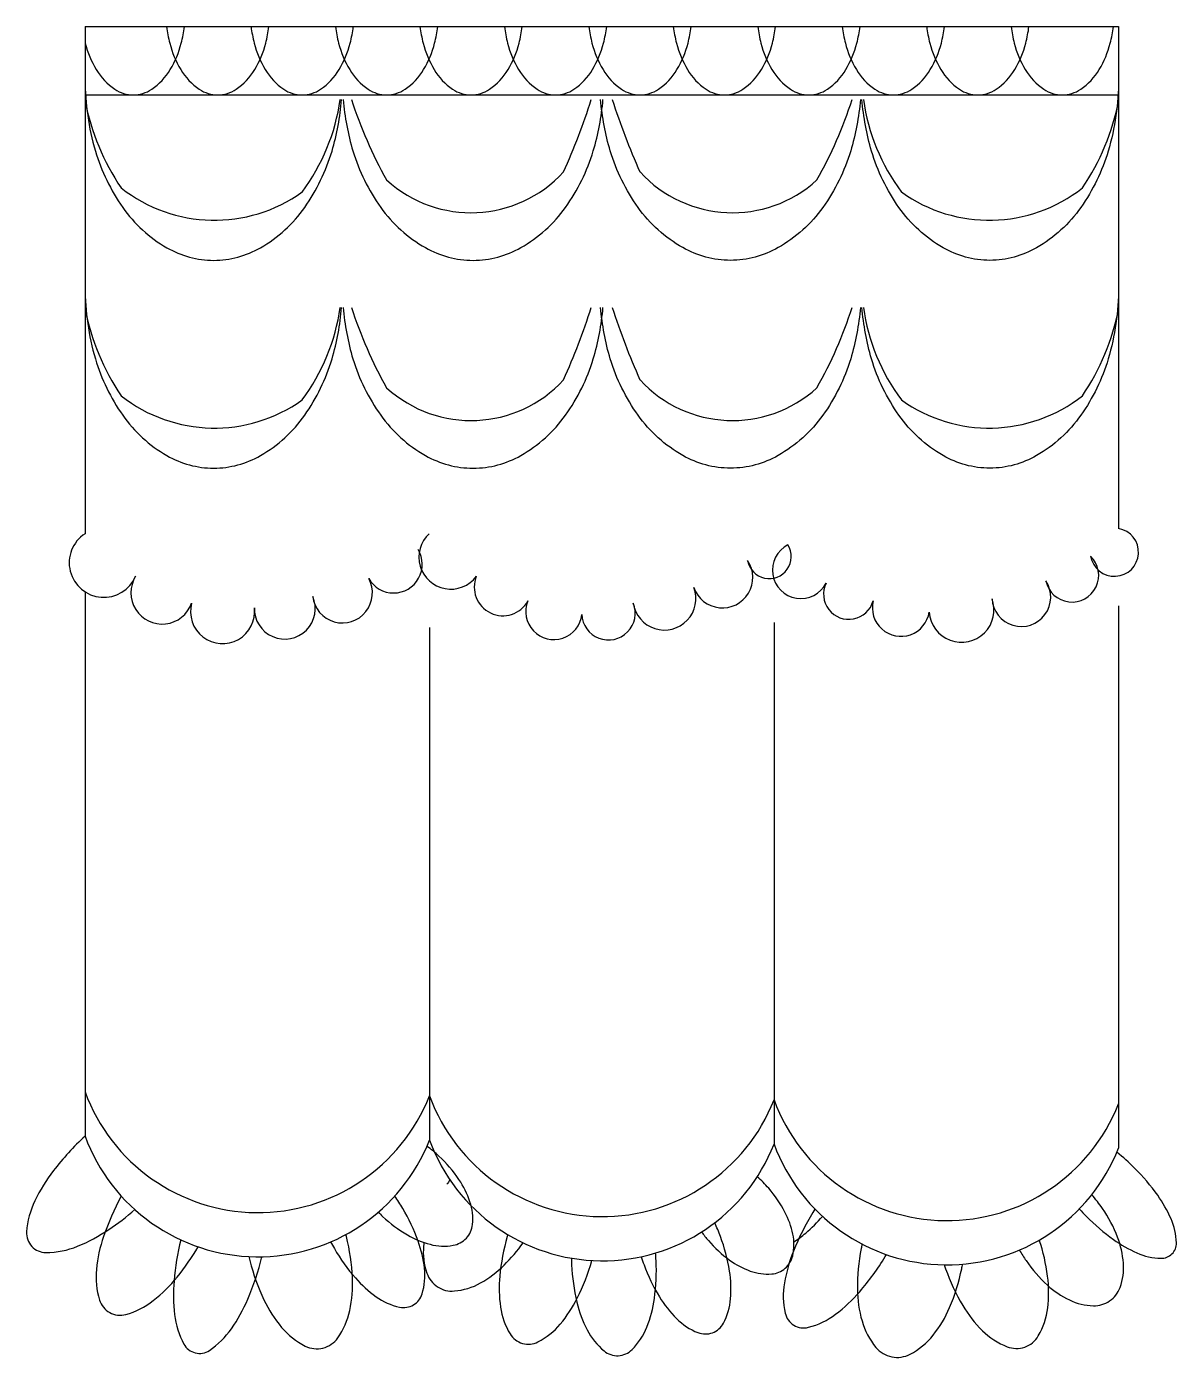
# Model space of a CAD drawing. Header units: metres. Extents: x 150 to 772, y 1717 to 2436.
import ezdxf

# ---------------------------------------------------------------- set-up
doc = ezdxf.new("R2010")
doc.units = ezdxf.units.M
for name, color, linetype in [('3', 3, 'Continuous'), ('4', 4, 'Continuous'), ('7', 7, 'Continuous')]:
    doc.layers.add(name, color=color, linetype=linetype)

msp = doc.modelspace()

# ---------------------------------------------------------------- linework, layer by layer
msp.add_lwpolyline([(546.9, 2144.04), (546.9, 2144.04, 0.04)], format="xyb")
at = {"layer": '3'}
for p, q in [((368.32, 2111.39), (368.32, 1834.18)), ((554.67, 2114.12), (554.67, 1832.01))]:
    msp.add_line(p, q, dxfattribs=at)
for points in [[(181.96, 2407.78, 0.07), (187.55, 2369.04, 0.08), (202.35, 2338.6, 0.11), (226.26, 2316.78, 0.13), (251.57, 2309.95, 0.13), (276.88, 2316.78, 0.11), (300.8, 2338.6, 0.08), (315.59, 2369.04, 0.05), (320.75, 2396.91, 0.07)], [(741.03, 2407.78, -0.07), (735.44, 2369.04, -0.08), (720.64, 2338.6, -0.11), (696.73, 2316.78, -0.13), (671.42, 2309.95, -0.13), (646.11, 2316.78, -0.11), (622.2, 2338.6, -0.08), (607.4, 2369.04, -0.05), (602.24, 2396.91, -0.07)], [(321.62, 2396.91, 0.05), (326.85, 2369.09, 0.08), (341.89, 2338.6, 0.11), (366.11, 2316.81, 0.13), (391.88, 2309.95, 0.13), (417.66, 2316.81, 0.11), (441.88, 2338.6, 0.08), (456.92, 2369.09, 0.05), (462.15, 2396.91, 0.07)], [(601.37, 2396.91, -0.05), (596.14, 2369.09, -0.08), (581.1, 2338.6, -0.11), (556.89, 2316.81, -0.13), (531.11, 2309.95, -0.13), (505.33, 2316.81, -0.11), (481.12, 2338.6, -0.08), (466.07, 2369.09, -0.05), (460.85, 2396.91, -0.07)], [(181.96, 2295.36, 0.07), (187.55, 2256.63, 0.08), (202.35, 2226.19, 0.11), (226.26, 2204.37, 0.13), (251.57, 2197.53, 0.13), (276.88, 2204.37, 0.11), (300.8, 2226.19, 0.08), (315.59, 2256.63, 0.05), (320.75, 2284.49, 0.07)], [(741.03, 2295.36, -0.07), (735.44, 2256.63, -0.08), (720.64, 2226.19, -0.11), (696.73, 2204.37, -0.13), (671.42, 2197.53, -0.13), (646.11, 2204.37, -0.11), (622.2, 2226.19, -0.08), (607.4, 2256.63, -0.05), (602.24, 2284.49, -0.07)], [(321.62, 2284.49, 0.05), (326.85, 2256.67, 0.08), (341.89, 2226.19, 0.11), (366.11, 2204.4, 0.13), (391.88, 2197.53, 0.13), (417.66, 2204.4, 0.11), (441.88, 2226.19, 0.08), (456.92, 2256.67, 0.05), (462.15, 2284.49, 0.07)], [(601.37, 2284.49, -0.05), (596.14, 2256.67, -0.08), (581.1, 2226.19, -0.11), (556.89, 2204.4, -0.13), (531.11, 2197.53, -0.13), (505.33, 2204.4, -0.11), (481.12, 2226.19, -0.08), (466.07, 2256.67, -0.05), (460.85, 2284.49, -0.07)]]:
    msp.add_lwpolyline(points, format="xyb", dxfattribs=at)
for centre, radius, start, end in [((211.71, 2412.19), 109.35, 323.34, 351.96), ((548.76, 2468.39), 233.86, 197.8, 209.44), ((107.31, 2507.97), 365.78, 335.76, 342.32), ((815.68, 2507.97), 365.78, 197.68, 204.24), ((374.23, 2468.39), 233.86, 330.56, 342.2), ((711.28, 2412.19), 109.35, 188.04, 216.66), ((306.94, 2420.48), 127.32, 190.98, 214.11), ((616.05, 2420.48), 127.32, 325.89, 349.02), ((390.8, 2403.51), 67.78, 227.63, 317.57), ((532.2, 2403.51), 67.78, 222.43, 312.37), ((251.93, 2413.21), 81.56, 231.84, 305.62), ((671.06, 2413.21), 81.56, 234.38, 308.16), ((306.94, 2308.07), 127.32, 190.98, 214.11), ((211.71, 2299.78), 109.35, 323.34, 351.96), ((548.76, 2355.97), 233.86, 197.8, 209.44), ((107.31, 2395.55), 365.78, 335.76, 342.32), ((815.68, 2395.55), 365.78, 197.68, 204.24), ((374.23, 2355.97), 233.86, 330.56, 342.2), ((711.28, 2299.78), 109.35, 188.04, 216.66), ((616.05, 2308.07), 127.32, 325.89, 349.02), ((390.8, 2291.09), 67.78, 227.63, 317.57), ((532.2, 2291.09), 67.78, 222.43, 312.37), ((251.93, 2300.8), 81.56, 231.84, 305.62), ((671.06, 2300.8), 81.56, 234.38, 308.16), ((275.55, 1894.67), 99.71, 200.18, 338.48), ((461.91, 1892.49), 99.71, 200.18, 338.48), ((648.27, 1890.32), 99.71, 200.18, 338.48)]:
    msp.add_arc(centre, radius, start, end, dxfattribs=at)
at = {"layer": '4'}
for p, q in [((181.96, 2436.35), (741.03, 2436.35)), ((181.96, 2436.35), (181.96, 2162.09)), ((741.03, 2436.35), (741.03, 2164.93)), ((181.96, 2130.68), (181.96, 1836.35)), ((741.03, 2123.12), (741.03, 1829.83))]:
    msp.add_line(p, q, dxfattribs=at)
for centre, radius, start, end in [((192.1, 2146.39), 18.7, 122.84, 336.95), ((738.79, 2152.09), 13.03, 189.34, 80.1), ((275.55, 1870.75), 99.71, 200.18, 338.48), ((461.91, 1868.58), 99.71, 200.18, 338.48), ((648.27, 1866.41), 99.71, 200.18, 338.48)]:
    msp.add_arc(centre, radius, start, end, dxfattribs=at)
at = {"layer": '7'}
msp.add_line((181.96, 2399.4), (741.03, 2399.4), dxfattribs=at)
for points in [[(208.06, 2399.4, 0.15), (218.04, 2402.49, 0.11), (228.06, 2413.09, 0.07), (234.03, 2427.42, 0.03), (235.72, 2436.35, 0.02)], [(226.09, 2436.35, 0.03), (227.78, 2427.42, 0.07), (233.75, 2413.09, 0.11), (243.77, 2402.49, 0.15), (253.75, 2399.4, 0.15)], [(253.75, 2399.4, 0.15), (263.72, 2402.49, 0.11), (273.74, 2413.09, 0.07), (279.72, 2427.42, 0.03), (281.4, 2436.35, 0.02)], [(271.77, 2436.35, 0.03), (273.46, 2427.42, 0.07), (279.43, 2413.09, 0.11), (289.46, 2402.49, 0.15), (299.43, 2399.4, 0.15)], [(299.43, 2399.4, 0.15), (309.4, 2402.49, 0.11), (319.43, 2413.09, 0.07), (325.4, 2427.42, 0.03), (327.09, 2436.35, 0.02)], [(317.46, 2436.35, 0.03), (319.14, 2427.42, 0.07), (325.12, 2413.09, 0.11), (335.14, 2402.49, 0.15), (345.11, 2399.4, 0.15)], [(345.11, 2399.4, 0.15), (355.09, 2402.49, 0.11), (365.11, 2413.09, 0.07), (371.08, 2427.42, 0.03), (372.77, 2436.35, 0.02)], [(363.14, 2436.35, 0.03), (364.83, 2427.42, 0.07), (370.8, 2413.09, 0.11), (380.82, 2402.49, 0.15), (390.8, 2399.4, 0.15)], [(390.8, 2399.4, 0.15), (400.77, 2402.49, 0.11), (410.79, 2413.09, 0.07), (416.77, 2427.42, 0.03), (418.45, 2436.35, 0.02)], [(408.82, 2436.35, 0.03), (410.51, 2427.42, 0.07), (416.48, 2413.09, 0.11), (426.51, 2402.49, 0.15), (436.48, 2399.4, 0.15)], [(436.48, 2399.4, 0.15), (446.45, 2402.49, 0.11), (456.48, 2413.09, 0.07), (462.45, 2427.42, 0.03), (464.14, 2436.35, 0.02)], [(454.51, 2436.35, 0.03), (456.19, 2427.42, 0.07), (462.17, 2413.09, 0.11), (472.19, 2402.49, 0.15), (482.16, 2399.4, 0.15)], [(482.16, 2399.4, 0.15), (492.14, 2402.49, 0.11), (502.16, 2413.09, 0.07), (508.13, 2427.42, 0.03), (509.82, 2436.35, 0.02)], [(500.19, 2436.35, 0.03), (501.87, 2427.42, 0.07), (507.85, 2413.09, 0.11), (517.87, 2402.49, 0.15), (527.85, 2399.4, 0.15)], [(527.85, 2399.4, 0.15), (537.82, 2402.49, 0.11), (547.84, 2413.09, 0.07), (553.82, 2427.42, 0.03), (555.5, 2436.35, 0.02)], [(545.87, 2436.35, 0.03), (547.56, 2427.42, 0.07), (553.53, 2413.09, 0.11), (563.55, 2402.49, 0.15), (573.53, 2399.4, 0.15)], [(573.53, 2399.4, 0.15), (583.5, 2402.49, 0.11), (593.53, 2413.09, 0.07), (599.5, 2427.42, 0.03), (601.18, 2436.35, 0.02)], [(591.56, 2436.35, 0.03), (593.24, 2427.42, 0.07), (599.21, 2413.09, 0.11), (609.24, 2402.49, 0.15), (619.21, 2399.4, 0.15)], [(619.21, 2399.4, 0.15), (629.18, 2402.49, 0.11), (639.21, 2413.09, 0.07), (645.18, 2427.42, 0.03), (646.87, 2436.35, 0.02)], [(637.24, 2436.35, 0.03), (638.92, 2427.42, 0.07), (644.9, 2413.09, 0.11), (654.92, 2402.49, 0.15), (664.89, 2399.4, 0.15)], [(664.89, 2399.4, 0.15), (674.87, 2402.49, 0.11), (684.89, 2413.09, 0.07), (690.86, 2427.42, 0.03), (692.55, 2436.35, 0.02)], [(682.92, 2436.35, 0.03), (684.61, 2427.42, 0.07), (690.58, 2413.09, 0.11), (700.6, 2402.49, 0.15), (710.58, 2399.4, 0.15)], [(710.58, 2399.4, 0.15), (720.55, 2402.49, 0.11), (730.57, 2413.09, 0.07), (736.55, 2427.42, 0.03), (738.23, 2436.35, 0.02)], [(181.96, 2427.97), (182.09, 2427.42, 0.07), (188.07, 2413.09, 0.11), (198.09, 2402.49, 0.15), (208.06, 2399.4, 0.15)], [(181.96, 1836.35, 0.04), (164.92, 1817.63, 0.05), (154.85, 1801.35, 0.1), (150.39, 1784.47, 0.21), (153.18, 1776.66, 0.21), (160.8, 1773.38, 0.1), (177.93, 1776.75, 0.05), (194.81, 1785.77, 0.03), (208.96, 1796.54, 0.04)], [(342.94, 1792.88, 0.06), (356.31, 1782.9, 0.07), (368.66, 1777.79, 0.11), (381.09, 1777.25, 0.16), (388.24, 1781.09, 0.16), (391.59, 1788.49, 0.11), (390.2, 1800.85, 0.07), (384.25, 1812.83, 0.06), (373.39, 1825.49, 0.03), (366.94, 1830.87, 0.07)], [(723.63, 1792.88, 0.04), (738.29, 1780.4, 0.05), (750.96, 1773.17, 0.1), (763.95, 1770.27, 0.21), (769.93, 1772.65, 0.21), (772.31, 1778.62, 0.1), (769.42, 1791.62, 0.05), (762.2, 1804.29, 0.04), (749.73, 1818.96, 0.03), (740.12, 1827.6, 0.05)], [(519.14, 1779.83, 0.06), (530.64, 1769.27, 0.07), (541.77, 1763.36, 0.11), (553.42, 1761.78, 0.16), (560.7, 1764.82, 0.16), (564.75, 1771.59, 0.11), (564.84, 1783.35, 0.07), (560.59, 1795.21, 0.06), (551.77, 1808.09, 0.03), (545.6, 1814.36, 0.07)], [(379.35, 1812.66, 0.01), (377.74, 1810.27, 0.05)], [(201.54, 1803.75, 0.04), (191.97, 1782.03, 0.06), (188.13, 1764.25, 0.1), (189.79, 1747.68, 0.19), (195.32, 1740.89, 0.19), (204.01, 1739.86, 0.1), (218.89, 1747.34, 0.06), (231.84, 1760.12, 0.04), (243.13, 1776.46, 0.04)], [(201.6, 1803.86), (201.54, 1803.75, 0.04)], [(316.83, 1775.49, 0.05), (328.24, 1759.6, 0.06), (339.43, 1749.45, 0.1), (352.1, 1743.83, 0.19), (359.62, 1745.03, 0.19), (364.32, 1751.01, 0.1), (365.58, 1764.82, 0.06), (362.14, 1779.53, 0.05), (353.81, 1797.22, 0.02), (349.54, 1803.91, 0.06)], [(691, 1768.96, 0.06), (702.56, 1755.7, 0.07), (714.42, 1747.71, 0.11), (727.42, 1744.57, 0.16), (736.22, 1747.18, 0.16), (741.85, 1754.44, 0.11), (743.64, 1767.69, 0.07), (740.5, 1781.64, 0.06), (732.33, 1797.22, 0.03), (726.55, 1804.64, 0.07)], [(340.59, 1795.17, 0.01), (342.94, 1792.88, 0.06)], [(575.7, 1795.05, 0.04), (565.14, 1774.06, 0.05), (560.27, 1756.89, 0.1), (560.68, 1740.6, 0.2), (565.35, 1734.07, 0.2), (573.28, 1732.9, 0.1), (587.96, 1739.98, 0.05), (601.01, 1752.15, 0.04), (614.86, 1771.14), (615.52, 1772.22, 0.05)], [(565.38, 1779.15, 0.04), (571.78, 1783.87, 0.04), (580.88, 1792.91, 0.05)], [(576.82, 1796.85), (575.7, 1795.05, 0.04)], [(719.78, 1796.91, 0.01), (723.63, 1792.88, 0.04)], [(484.34, 1766.79, 0.05), (492.69, 1749.4, 0.06), (501.96, 1737.59, 0.1), (513.51, 1730.05, 0.18), (521.36, 1729.96, 0.18), (527.29, 1735.12, 0.1), (531.19, 1748.36, 0.06), (530.59, 1763.35, 0.05), (525.67, 1782.01, 0.02), (522.59, 1789.45, 0.06)], [(233.74, 1780.23, 0.04), (230.13, 1758.07, 0.05), (230.39, 1739.77, 0.09), (235.42, 1723.86, 0.21), (241.56, 1719.09, 0.21), (249.23, 1720.41, 0.09), (261.15, 1732.08, 0.05), (269.98, 1748.12, 0.04), (277.66, 1771.06, 0.04)], [(271.15, 1768.96, 0.05), (278.76, 1747.73, 0.06), (288.3, 1732.85, 0.1), (301.09, 1722.76, 0.18), (310.69, 1721.71, 0.18), (318.67, 1727.15, 0.1), (325.21, 1742.07, 0.06), (326.63, 1759.69, 0.05), (323.36, 1782.01), (323.08, 1783.1, 0.06)], [(314.81, 1779.09, 0.01), (316.83, 1775.49, 0.05)], [(365.34, 1778.78, 0.01), (365.13, 1776.91, 0.11), (366.88, 1762.23, 0.17), (372.65, 1754.81, 0.17), (381.78, 1752.55, 0.11), (395.9, 1756.92, 0.07), (408.62, 1766.5, 0.04), (418.93, 1778.6, 0.05)], [(410.37, 1782.01, 0.05), (406.33, 1760.63, 0.06), (406.71, 1743.84, 0.1), (411.89, 1729.33, 0.19), (418.58, 1724.21, 0.19), (426.96, 1725.03, 0.1), (439.02, 1734.62, 0.06), (448.2, 1748.68, 0.05), (456.06, 1768.96), (456.08, 1769.04, 0.06)], [(410.67, 1783.04), (410.37, 1782.01, 0.05)], [(515.47, 1784.47, 0.02), (519.14, 1779.83, 0.06)], [(602.32, 1777.91, 0.01), (601.81, 1775.49, 0.05)], [(647.49, 1764.62, 0.05), (656.75, 1744.67, 0.06), (667.37, 1731.06, 0.1), (680.75, 1722.41, 0.18), (690.26, 1722.25, 0.18), (697.62, 1728.27, 0.1), (702.75, 1743.36, 0.06), (702.63, 1760.62, 0.05), (698.17, 1780.08, 0.05)], [(270.62, 1771.16), (271.15, 1768.96, 0.05)], [(445.18, 1766.79, 0.05), (448.06, 1746.45, 0.06), (453.56, 1731.54, 0.1), (462.71, 1720.14, 0.19), (470.42, 1717.57, 0.19), (477.85, 1720.87, 0.1), (485.87, 1733.07, 0.06), (489.93, 1748.45, 0.05), (490.86, 1768.96, 0.01), (490.59, 1773.08, 0.06)], [(482.86, 1771.09, 0.01), (484.34, 1766.79, 0.05)], [(601.81, 1775.49, 0.05), (599.77, 1753.58, 0.07), (602.27, 1736.34, 0.1), (609.78, 1722.06, 0.17), (618.38, 1716.93, 0.17), (628.3, 1718.36, 0.1), (640.72, 1728.65, 0.07), (649.65, 1743.61, 0.05), (656.19, 1764.62, 0.01), (656.65, 1767.05, 0.07)], [(687.44, 1774.71, 0.02), (691, 1768.96, 0.06)], [(445.07, 1770.3, 0.01), (445.18, 1766.79, 0.05)], [(646.79, 1766.7, 0.01), (647.49, 1764.62, 0.05)]]:
    msp.add_lwpolyline(points, format="xyb", dxfattribs=at)
for centre, radius, start, end in [((379.8, 2149.36), 17.25, 132.42, 323.35), ((348.88, 2145.54), 15.49, 209.72, 31.41), ((552.09, 2149.75), 11.91, 190.64, 31.83), ((569.15, 2142.36), 15.33, 116.9, 333.14), ((526.77, 2138.39), 16.4, 199.17, 33.93), ((715.83, 2139.62), 14.46, 191.89, 45.7), ((223.68, 2130.17), 16.91, 148.26, 340.48), ((321.21, 2130.06), 16.21, 186.72, 28.75), ((407.98, 2133.24), 15.49, 157.88, 331.03), ((495.36, 2127.02), 17.01, 188.45, 20.6), ((595.14, 2129.47), 13.68, 154.15, 344.17), ((688.45, 2127.81), 15.9, 183.12, 33.72), ((256.36, 2120.02), 17.34, 164.94, 6.89), ((290.02, 2121.58), 16.46, 178.19, 23.57), ((435.55, 2119.97), 15.16, 157.65, 354.3), ((465.1, 2119.12), 14.48, 182.6, 21.91), ((623.33, 2122.08), 15.47, 166.34, 351.06), ((656.11, 2120.91), 17.54, 184.04, 20.13)]:
    msp.add_arc(centre, radius, start, end, dxfattribs=at)

doc.saveas('drawing.dxf')
